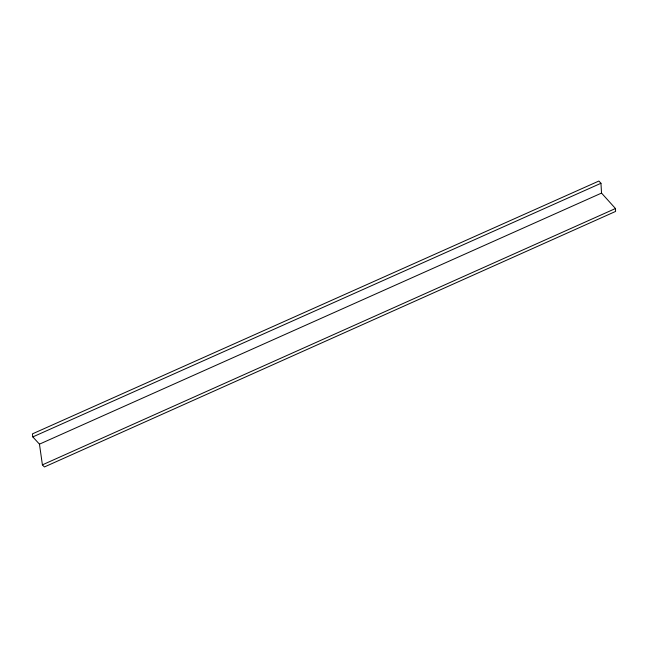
<?xml version="1.0" encoding="UTF-8"?>
<svg xmlns="http://www.w3.org/2000/svg" width="648" height="648" viewBox="0 0 648 648"><rect width="100%" height="100%" fill="white"/><g stroke="black" fill="none" stroke-linecap="round" stroke-linejoin="round"><path stroke-width="0.97" d="M32.813 436.914L600.955 183.287L598.898 181.035L32.4 433.885L32.813 436.914L39.463 444.155L42.404 464.851L44.396 466.965L615.6 211.426L615.47 208.526L601.53 193.088L600.955 183.287M39.463 444.155L601.53 193.088M42.404 464.851L615.47 208.526"/></g></svg>
